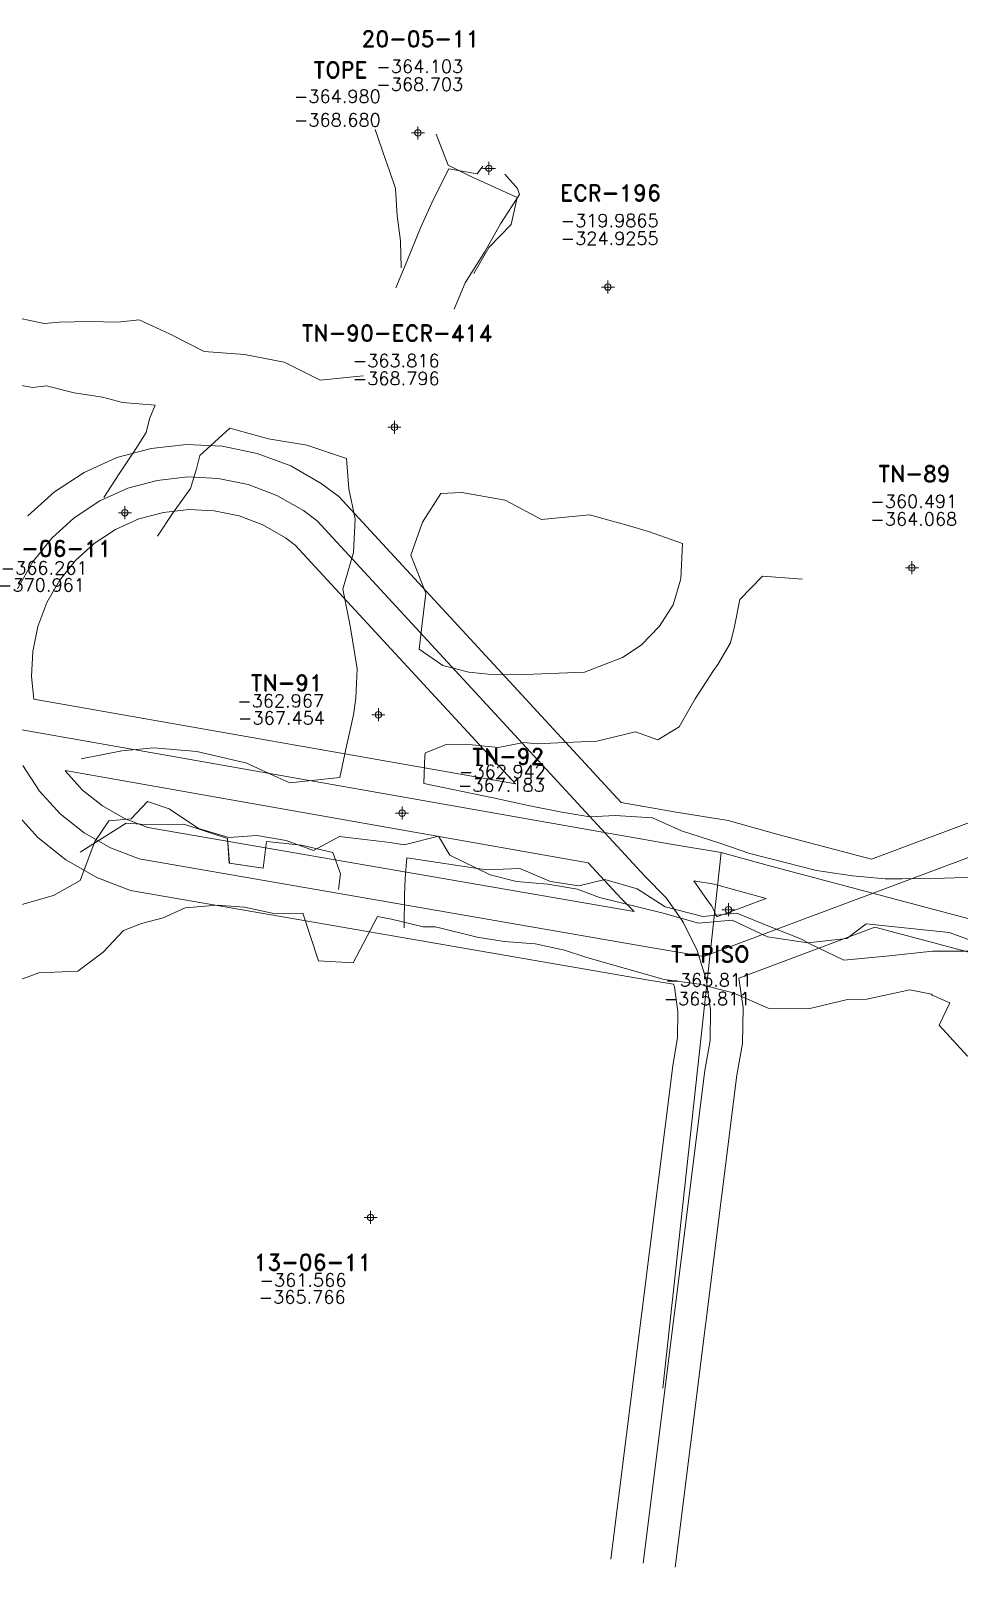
# Model space of a CAD drawing. Extents: x 0 to 99091, y -1812 to 13278.
# Drawn here: x 9935.3 to 10006.8, y 10087 to 10205.2 of the extents above; entities that cross this region are included whole.
import ezdxf
from ezdxf.enums import TextEntityAlignment as Align

# ---------------------------------------------------------------- set-up
doc = ezdxf.new("R2010")
doc.units = 0
doc.header["$MEASUREMENT"] = 0
doc.header["$PDMODE"] = 34
doc.header["$PDSIZE"] = 0.5
for name, color, linetype in [('abajo', 7, 'Continuous'), ('arriba', 7, 'Continuous'), ('F-440-8648-EW-SCR', 1, 'Continuous'), ('F-440-8648-FIC', 204, 'Continuous'), ('F-460-8340-EW-SCR', 5, 'Continuous'), ('proy82- 480', 7, 'Continuous'), ('R-165-7766-NW-FIC', 4, 'Continuous'), ('R-165-7766-NW-SA', 3, 'Continuous')]:
    doc.layers.add(name, color=color, linetype=linetype)
doc.styles.add('ROMAND', font='ROMAND.SHX')
doc.styles.add('ROMANS', font='ROMANS.SHX', dxfattribs={"width": 2.5})

# ---------------------------------------------------------------- blocks, each defined once
blk = doc.blocks.new('F2')
at = {"lineweight": 0}
blk.add_point((0, 0), dxfattribs=at)
at = {"lineweight": 0, "style": 'ROMAND'}
for tag, height, p in [('NOMBRE', 1.25, (0.2, 6.62)), ('CIELO', 1, (0.14, 4.62)), ('PISO', 1, (0.14, 3.25))]:
    blk.add_attdef(tag, text='', height=height, dxfattribs=at).set_placement(p, align=Align.CENTER)
at = {"lineweight": 0, "style": 'ROMANS', "flags": 1}
for tag, p in [('MINA', (-0.07, -3.26)), ('LOCALIZACION', (-0.07, -4.93)), ('ESTRUCTURA', (-0.07, -6.62)), ('NIVEL', (-0.07, -8.29)), ('OBRA', (-0.07, -10.12)), ('FECHA', (-0.07, -11.79)), ('ATRAS', (-0.07, -13.48)), ('TOPOGRAFO', (2.67, -15.3))]:
    blk.add_attdef(tag, text='', height=1.25, dxfattribs=at).set_placement(p, align=Align.CENTER)

msp = doc.modelspace()

# ---------------------------------------------------------------- linework, layer by layer
at = {"color": 5, "linetype": 'Continuous', "lineweight": 0, "elevation": -375.6342, "flags": 128}
msp.add_lwpolyline([(9988.439, 10141.99), (9983.953, 10100.75)], dxfattribs=at)
at = {"layer": 'abajo', "color": 5, "linetype": 'Continuous', "lineweight": 0}
for points in [[(9961.81739, 10197.62527, -368.70286), (9962.63963, 10195.26338, -368.79093), (9962.88554, 10194.54487, -368.74817), (9963.37737, 10193.10786, -368.86265), (9963.51685, 10190.99811, -368.73436), (9963.77125, 10189.07948, -368.68972), (9963.81102, 10186.97735, -368.76144)], [(9966.5037, 10197.26678, -368.70286), (9967.42565, 10194.89726, -368.79093), (9969.06748, 10194.07197, -368.74817), (9972.74998, 10192.39088, -368.86265), (9972.29121, 10190.32689, -368.73436), (9970.55144, 10188.56081, -368.68972), (9969.39471, 10186.55021, -368.76144)], [(9970.10385, 10194.81884, -368.68033), (9969.67645, 10194.22949, -368.67868), (9967.47235, 10194.60624, -368.77774), (9966.301, 10192.26574, -368.77161), (9965.29205, 10190.07897, -368.66596), (9964.24022, 10187.48212, -368.45936), (9963.39365, 10185.44907, -368.45418)], [(9971.79524, 10194.20307, -368.68033), (9972.77735, 10193.10058, -368.67868), (9972.92241, 10192.62209, -368.77774), (9971.46917, 10190.38422, -368.77161), (9970.27228, 10188.26587, -368.66596), (9968.75062, 10185.84007, -368.45936), (9967.90405, 10183.80702, -368.45418)]]:
    msp.add_polyline3d(points, dxfattribs=at)
at = {"layer": 'arriba', "color": 5, "linetype": 'Continuous', "lineweight": 0}
for points in [[(9961.81739, 10197.62527, -364.10286), (9962.63963, 10195.26338, -364.49093), (9962.88554, 10194.54487, -364.54817), (9963.37737, 10193.10786, -364.56265), (9963.51685, 10190.99811, -364.93436), (9963.77125, 10189.07948, -364.38972), (9963.81102, 10186.97735, -364.56144)], [(9966.5037, 10197.26678, -364.10286), (9967.42565, 10194.89726, -364.49093), (9969.06748, 10194.07197, -364.54817), (9972.74998, 10192.39088, -364.56265), (9972.29121, 10190.32689, -364.93436), (9970.55144, 10188.56081, -364.38972), (9969.39471, 10186.55021, -364.56144)], [(9970.10385, 10194.81884, -364.98033), (9969.67645, 10194.22949, -364.97868), (9967.47235, 10194.60624, -364.77774), (9966.301, 10192.26574, -364.77161), (9965.29205, 10190.07897, -364.86596), (9964.24022, 10187.48212, -364.85936), (9963.39365, 10185.44907, -364.65418)], [(9971.79524, 10194.20307, -364.98033), (9972.77735, 10193.10058, -364.97868), (9972.92241, 10192.62209, -364.77774), (9971.46917, 10190.38422, -364.77161), (9970.27228, 10188.26587, -364.86596), (9968.75062, 10185.84007, -364.85936), (9967.90405, 10183.80702, -364.65418)]]:
    msp.add_polyline3d(points, dxfattribs=at)
at = {"layer": 'F-440-8648-EW-SCR', "color": 1, "linetype": 'Continuous', "lineweight": 0, "flags": 128}
for points, elevation in [([(9959.60762, 10172.31359), (9959.78419, 10169.96918), (9960.27435, 10167.66125), (9960.15096, 10165.08472), (9959.31414, 10162.24439), (9959.88046, 10159.43619), (9960.42305, 10156.1325), (9960.3139, 10153.85326), (9960.15232, 10152.56979)], -364.56024), ([(9985.4683, 10165.75983), (9982.83691, 10166.69945), (9981.29525, 10167.16262), (9978.31898, 10167.96921), (9974.61863, 10167.62513), (9971.82545, 10169.10735), (9968.48268, 10169.70244), (9966.87606, 10169.62956), (9965.4684, 10167.41251), (9964.54593, 10164.87425), (9965.70681, 10161.93825), (9965.37416, 10159.1731), (9965.20584, 10157.63205), (9967.01236, 10156.38088), (9969.02667, 10155.86983), (9971.02766, 10155.65848), (9973.34332, 10155.67388), (9977.92988, 10155.86958), (9980.84722, 10156.9907), (9982.28548, 10157.9538), (9983.68772, 10159.39765), (9984.7472, 10161.04417), (9984.7472, 10161.04417)], -361.90967), ([(9985.4683, 10165.75983), (9985.35055, 10163.05411), (9984.7472, 10161.04417)], -361.90967), ([(9989.1546, 10158.13139), (9989.46215, 10159.38006), (9989.8769, 10161.45657), (9991.61217, 10163.26327), (9994.70756, 10163.0301)], -362.02184), ([(9989.1546, 10158.13139), (9988.17498, 10156.44912), (9987.8543, 10155.98673), (9986.42855, 10153.8075), (9985.1977, 10151.66247), (9983.56453, 10150.66517), (9981.84972, 10151.278), (9978.86324, 10150.55086), (9975.8705, 10150.43179), (9974.27668, 10150.35515), (9973.25068, 10150.45206), (9971.27634, 10150.064), (9969.27535, 10150.27535), (9967.28325, 10150.2869), (9965.68863, 10149.66023)], -361.90967), ([(9953.46019, 10142.82346), (9953.18936, 10140.77702), (9950.59013, 10141.16473), (9950.454, 10143.05155)], -367.01586), ([(9953.46019, 10142.82346), (9953.18945, 10140.77718), (9950.59048, 10141.16482), (9950.454, 10143.05155)], -362.81586)]:
    msp.add_lwpolyline(points, dxfattribs=dict(at, elevation=elevation))
at = {"layer": 'F-440-8648-EW-SCR', "color": 1, "linetype": 'Continuous', "lineweight": 0}
for points in [[(9955.24436, 10147.34302, -363.06252), (9959.08534, 10147.76254, -363.09258), (9959.54531, 10149.93268, -362.68705), (9960.15232, 10152.56979, -364.56024)], [(9955.24436, 10147.34302, -367.26252), (9959.08534, 10147.76254, -367.19258), (9959.54531, 10149.93268, -367.38705), (9960.15232, 10152.56979, -364.56024)], [(9939.18354, 10149.18703, -366.80131), (9942.32462, 10149.80071, -366.80338)], [(9939.18359, 10149.18695, -362.60131), (9942.32584, 10149.79995, -362.93442)], [(9942.32584, 10149.79995, -366.80338), (9944.78821, 10150.04759, -366.92017)], [(9942.32584, 10149.79995, -362.93442), (9944.78821, 10150.04759, -362.82017)], [(9944.78821, 10150.04759, -362.82017), (9948.08978, 10149.76715, -362.75169), (9951.50102, 10148.95949, -362.78511)], [(9944.78821, 10150.04759, -366.92017), (9948.08978, 10149.76715, -366.85169), (9951.50102, 10148.95949, -366.88511)], [(9951.50102, 10148.95949, -362.78511), (9951.50102, 10148.95949, -362.78511), (9951.79641, 10148.90714, -362.7901), (9954.33271, 10147.74674, -362.81586), (9955.24436, 10147.34302, -363.06252)], [(9951.50102, 10148.95949, -366.88511), (9951.50102, 10148.95949, -366.88511), (9951.79641, 10148.90714, -366.8901), (9954.33271, 10147.74674, -367.01586), (9955.24436, 10147.34302, -367.26252)], [(9970.9023, 10146.19461, -367.26252), (9965.56792, 10147.28708, -367.19258), (9965.62897, 10149.48648, -367.38705), (9965.68863, 10149.66023, -367.37597)], [(9970.9023, 10146.19461, -363.06252), (9965.56792, 10147.28708, -363.09258), (9965.62897, 10149.48648, -362.68705), (9965.68863, 10149.66023, -362.68533)], [(9978.3442, 10144.73539, -366.87324), (9976.17224, 10145.08488, -366.89632), (9973.71999, 10145.58076, -367.02027), (9970.9023, 10146.19461, -367.26252)], [(9978.3442, 10144.73539, -362.77324), (9976.17224, 10145.08488, -362.79632), (9973.71999, 10145.58076, -363.02027), (9970.9023, 10146.19461, -363.06252)], [(9939.12208, 10141.99569, -362.47214), (9939.12208, 10141.99569, -362.47214), (9942.65105, 10144.24283, -363.12115)], [(9939.12208, 10141.99569, -366.77214), (9939.12208, 10141.99569, -366.77214), (9942.65105, 10144.24283, -366.77378)], [(9942.65105, 10144.24283, -366.77378), (9944.12315, 10144.14412, -366.77922)], [(9942.65105, 10144.24283, -363.12115), (9944.12315, 10144.14412, -363.27922)], [(9944.12315, 10144.14412, -363.27922), (9947.09511, 10144.15461, -362.75169), (9950.454, 10143.05155, -362.81586)], [(9944.12315, 10144.14412, -366.77922), (9947.09511, 10144.15461, -366.85169), (9950.454, 10143.05155, -366.88511)], [(9980.62755, 10144.80137, -367.47034), (9980.28353, 10144.82847, -367.45504), (9978.3442, 10144.73539, -366.87324)], [(9980.62755, 10144.80137, -363.10752), (9980.28353, 10144.82847, -363.05504), (9978.3442, 10144.73539, -362.77324)], [(10001.06583, 10139.95969, -361.91303), (9998.55897, 10140.19552, -362.21566), (9995.78006, 10140.59257, -361.91861), (9993.35784, 10141.21934, -363.42124), (9990.64241, 10141.9096, -362.32418), (9988.26251, 10142.73184, -361.22681), (9985.39394, 10143.65989, -362.42997), (9983.1541, 10144.65644, -362.6325), (9980.28353, 10144.82847, -363.05504)], [(10001.06583, 10139.95969, -366.81303), (9998.55897, 10140.19552, -366.81566), (9995.78006, 10140.59257, -366.81861), (9993.35784, 10141.21934, -366.82124), (9990.64241, 10141.9096, -366.82418), (9988.26251, 10142.73184, -366.92681), (9985.39394, 10143.65989, -367.02997), (9983.1541, 10144.65644, -367.0325), (9980.28353, 10144.82847, -367.45504)], [(9953.46019, 10142.82346, -362.81586), (9953.46019, 10142.82346, -362.81586), (9953.46019, 10142.82346, -362.81586), (9953.46019, 10142.82346, -362.81586), (9956.15354, 10142.54925, -363.64162)], [(9953.46019, 10142.82346, -367.01586), (9953.46019, 10142.82346, -367.01586), (9956.15354, 10142.54925, -367.04162)], [(9958.98305, 10139.14096, -363.082), (9959.14294, 10140.34528, -363.0748), (9958.56174, 10141.99073, -363.04351), (9956.15354, 10142.54925, -363.64162)], [(9958.98305, 10139.14096, -366.882), (9959.14294, 10140.34528, -367.0748), (9958.56174, 10141.99073, -367.04351), (9956.15354, 10142.54925, -367.04162)], [(9964.06312, 10138.6905, -363.082), (9964.12954, 10139.97955, -363.0748), (9964.24647, 10141.57379, -363.04351), (9970.39397, 10140.64649, -362.94422)], [(9964.06312, 10138.6905, -366.882), (9964.12954, 10139.97955, -367.0748), (9964.24647, 10141.57379, -367.04351), (9970.39397, 10140.64649, -367.04422)], [(9977.48631, 10139.40397, -366.87324), (9975.31435, 10139.75346, -366.89632), (9972.94154, 10140.74299, -367.02027), (9970.39397, 10140.64649, -367.04422)], [(9977.48631, 10139.40397, -362.77324), (9975.31435, 10139.75346, -362.79632), (9972.94154, 10140.74299, -363.02027), (9970.39397, 10140.64649, -362.94422)], [(9979.48919, 10139.89197, -367.45504), (9977.48631, 10139.40397, -366.87324)], [(9979.48919, 10139.89197, -363.05504), (9977.48631, 10139.40397, -362.77324)], [(9995.25899, 10134.94686, -362.07242), (9995.25899, 10134.94686, -362.07242), (9994.63734, 10135.31487, -361.91861), (9992.2786, 10136.23484, -363.42124), (9989.64782, 10137.31604, -362.32418), (9987.03515, 10137.06319, -361.22681), (9984.12425, 10137.79577, -362.42997), (9981.96906, 10139.18327, -362.6325), (9979.48919, 10139.89197, -363.05504)], [(9995.25899, 10134.94686, -366.77242), (9995.25899, 10134.94686, -366.77242), (9994.63734, 10135.31487, -366.81861), (9992.2786, 10136.23484, -366.82124), (9989.64782, 10137.31604, -366.82418), (9987.03515, 10137.06319, -366.92681), (9984.12425, 10137.79577, -367.02997), (9981.96906, 10139.18327, -367.0325), (9979.48919, 10139.89197, -367.45504)], [(10019.20761, 10139.38652, -363.04172), (10017.46515, 10139.27018, -362.55885), (10016.0841, 10139.49934, -362.37295), (10013.58521, 10139.71125, -362.39814), (10010.77401, 10139.87361, -362.22635), (10008.68607, 10140.1187, -362.6475), (10005.62848, 10140.01785, -362.17772), (10002.37358, 10139.94973, -362.00996), (10001.06583, 10139.95969, -361.91303), (10001.06583, 10139.95969, -361.91303)], [(10019.20761, 10139.38652, -366.84172), (10017.46515, 10139.27018, -366.85885), (10016.0841, 10139.49934, -366.87295), (10013.58521, 10139.71125, -366.89814), (10010.77401, 10139.87361, -366.92635), (10008.68607, 10140.1187, -367.0475), (10005.62848, 10140.01785, -366.77772), (10002.37358, 10139.94973, -366.80996), (10001.06583, 10139.95969, -366.81303), (10001.06583, 10139.95969, -366.81303)], [(9964.04166, 10136.18415, -366.69382), (9964.04166, 10136.18415, -366.69382), (9964.06312, 10138.6905, -366.882)], [(9964.04166, 10136.18415, -363.29382), (9964.04166, 10136.18415, -363.29382), (9964.06312, 10138.6905, -363.082)], [(10018.47086, 10134.59772, -363.04172), (10016.69579, 10134.63357, -362.55885), (10015.31474, 10134.86273, -362.37295), (10012.8977, 10135.5679, -362.39814), (10009.89007, 10134.54645, -362.22635), (10007.73665, 10134.39693, -362.6475), (10004.69542, 10134.39473, -362.17772), (10001.39142, 10134.03067, -362.00996), (9997.89013, 10133.69934, -361.84421), (9995.25899, 10134.94686, -362.07242)], [(10018.47086, 10134.54484, -366.84172), (10016.69579, 10134.63357, -366.85885), (10015.31474, 10134.86273, -366.87295), (10012.8977, 10135.5679, -366.89814), (10009.89007, 10134.54645, -366.92635), (10007.73665, 10134.39693, -367.0475), (10004.69542, 10134.39473, -366.77772), (10001.39142, 10134.03067, -366.80996), (9997.89013, 10133.69934, -366.84421), (9995.25899, 10134.94686, -366.77242)]]:
    msp.add_polyline3d(points, dxfattribs=at)
at = {"layer": 'F-460-8340-EW-SCR', "linetype": 'Continuous', "lineweight": 0}
for points in [[(9926.92263, 10136.36268, -376.52974), (9926.92263, 10136.36268, -376.52974), (9929.64638, 10136.91231, -376.69655), (9932.2474, 10137.64055, -376.76252), (9934.27352, 10137.86961, -376.91138), (9937.06495, 10138.65885, -376.88223), (9939.1021, 10139.83649, -377.03843), (9940.24348, 10142.82729, -376.88729), (9941.30544, 10144.42757, -376.92394), (9943.04594, 10144.56513, -376.96547), (9944.29463, 10145.91021, -377.00457), (9945.94821, 10145.34193, -377.49108)], [(9926.92263, 10136.36268, -372.52974), (9926.92263, 10136.36268, -372.52974), (9929.64638, 10136.91231, -373.39655), (9932.2474, 10137.64055, -372.76252), (9934.27352, 10137.86961, -373.21138), (9937.06495, 10138.65885, -372.68223), (9939.1021, 10139.83649, -373.03843), (9940.24348, 10142.82729, -372.78729), (9941.30544, 10144.42757, -372.72394), (9943.04594, 10144.56513, -372.96547), (9944.29463, 10145.91021, -373.00457), (9945.94821, 10145.34193, -373.09108)], [(9945.94821, 10145.34193, -377.49108), (9945.94821, 10145.34193, -377.49108), (9948.22917, 10143.83965, -377.61084), (9950.54522, 10143.14284, -377.5298), (9952.69918, 10143.28491, -377.5464), (9954.96677, 10142.90059, -377.46457), (9957.06893, 10142.1386, -377.48196), (9959.07751, 10143.21814, -377.59618), (9959.47187, 10143.1513, -377.59935), (9962.95597, 10142.76365, -377.527), (9964.04047, 10142.57985, -377.5357), (9966.68906, 10143.24664, -377.45545), (9967.55632, 10141.78111, -377.46414)], [(9945.94821, 10145.34193, -373.09108), (9945.94821, 10145.34193, -373.09108), (9948.22917, 10143.83965, -373.11084), (9950.54522, 10143.14284, -372.9298), (9952.69918, 10143.28491, -373.1464), (9954.96677, 10142.90059, -372.96457), (9957.06893, 10142.1386, -373.08196), (9959.07751, 10143.21814, -373.39618), (9959.47187, 10143.1513, -373.39935), (9962.95597, 10142.76365, -373.427), (9964.04047, 10142.57985, -373.4357), (9966.68906, 10143.24664, -373.85545), (9967.55632, 10141.78111, -372.86414)], [(9967.55632, 10141.78111, -372.86414), (9970.65801, 10140.27057, -372.82066), (9972.69281, 10139.74237, -373.19667), (9975.1032, 10139.54421, -373.06924), (9977.37474, 10139.17079, -373.24296), (9979.07494, 10138.50832, -373.62239)], [(9967.55632, 10141.78111, -377.46414), (9970.65801, 10140.27057, -377.72066), (9972.69281, 10139.74237, -377.59667), (9975.1032, 10139.54421, -377.66924), (9977.37474, 10139.17079, -377.64296), (9979.07494, 10138.50832, -377.52239)], [(9979.07494, 10138.50832, -373.62239), (9983.98725, 10137.31019, -373.18413), (9986.69602, 10136.54095, -373.45449), (9989.29342, 10136.77052, -373.12595), (9992.00787, 10135.50131, -373.19632), (9995.11317, 10135.03661, -373.36229), (9998.10938, 10135.37071, -373.62936), (9999.59668, 10136.4877, -373.8129)], [(9979.07494, 10138.50832, -377.52239), (9983.98725, 10137.31019, -377.68413), (9986.69602, 10136.54095, -377.65449), (9989.29342, 10136.77052, -377.72595), (9992.00787, 10135.50131, -377.69632), (9995.11317, 10135.03661, -377.66229), (9998.10938, 10135.37071, -377.72936), (9999.59668, 10136.4877, -377.8129)], [(9924.21217, 10131.34836, -376.52974), (9924.21217, 10131.34836, -376.52974), (9925.88191, 10131.29608, -376.06706), (9928.4072, 10130.95, -376.52325), (9931.62942, 10130.72219, -376.69655), (9934.04739, 10132.02183, -376.76252), (9935.92097, 10132.72705, -376.91138), (9938.92595, 10132.84966, -376.88223), (9940.87158, 10134.31301, -377.03843), (9942.44007, 10135.97055, -376.88729), (9943.83763, 10136.52327, -376.92394), (9945.48661, 10136.94652, -376.96547), (9947.19314, 10137.72683, -377.61084)], [(9924.21217, 10131.34836, -372.52974), (9924.21217, 10131.34836, -372.52974), (9925.88191, 10131.29608, -372.56706), (9928.4072, 10130.95, -372.72325), (9931.62942, 10130.72219, -373.39655), (9934.04739, 10132.02183, -372.76252), (9935.92097, 10132.72705, -373.21138), (9938.92595, 10132.84966, -372.68223), (9940.87158, 10134.31301, -373.03843), (9942.44007, 10135.97055, -372.78729), (9943.83763, 10136.52327, -372.72394), (9945.48661, 10136.94652, -372.96547), (9947.19314, 10137.72683, -373.11084)], [(9947.19314, 10137.72683, -377.61084), (9947.19314, 10137.72683, -377.61084), (9949.65958, 10137.91736, -377.5298), (9951.76341, 10137.76364, -377.5464), (9954.01429, 10137.28073, -377.46457), (9956.25013, 10137.30749, -377.48196), (9957.45662, 10133.65453, -377.59618), (9960.12878, 10133.49459, -377.59935), (9961.98678, 10137.0452, -377.527), (9963.07128, 10136.8614, -377.5357), (9965.50264, 10136.24647, -377.45545), (9966.44461, 10136.24865, -377.75837)], [(9947.19314, 10137.72683, -373.11084), (9947.19314, 10137.72683, -373.11084), (9949.65958, 10137.91736, -372.9298), (9951.76341, 10137.76364, -373.1464), (9954.01429, 10137.28073, -372.96457), (9956.25013, 10137.30749, -373.08196), (9957.45662, 10133.65453, -373.39618), (9960.12878, 10133.4945, -373.39935), (9961.98678, 10137.0452, -373.427), (9963.07128, 10136.8614, -373.4357), (9965.50264, 10136.24647, -373.85545), (9966.44461, 10136.24865, -373.15837)], [(9999.59668, 10136.4877, -373.8129), (10005.98949, 10135.82312, -373.65499), (10007.76359, 10135.18141, -374.02711), (10009.47215, 10137.08301, -374.20446), (10011.80424, 10135.77112, -374.20272), (10010.9246, 10134.22966, -373.78007), (10012.03972, 10131.67343, -372.73302), (10012.22482, 10131.4374, -372.7278), (10012.73991, 10129.80832, -373.39992), (10014.65265, 10127.36936, -373.44591), (10016.82918, 10124.75609, -373.68667), (10018.55682, 10122.55316, -373.43788), (10020.46955, 10120.1142, -373.18387), (10022.05055, 10117.28801, -373.42811), (10024.40145, 10114.93855, -373.17062)], [(9999.59668, 10136.4877, -377.8129), (10005.98949, 10135.82312, -377.85499), (10007.76359, 10135.18141, -377.92711), (10009.47192, 10137.08301, -377.90446), (10011.80447, 10135.77112, -377.90272), (10010.9246, 10134.22966, -377.88007), (10012.03972, 10131.67343, -377.73302), (10012.22482, 10131.4374, -377.7278), (10012.73991, 10129.80832, -377.69992), (10014.65265, 10127.36936, -377.64591), (10016.82918, 10124.75609, -377.68667), (10018.55682, 10122.55316, -377.63788), (10020.46955, 10120.1142, -377.78387), (10022.05055, 10117.28801, -377.82811), (10024.40145, 10114.93855, -377.67062)], [(9966.44461, 10136.24865, -373.15837), (9969.65387, 10135.47456, -372.82066), (9971.72966, 10135.14212, -373.19667), (9974.14005, 10134.94396, -373.06924), (9976.39109, 10134.47266, -373.24296), (9978.11179, 10133.90806, -373.62239)], [(9966.44461, 10136.24865, -377.75837), (9969.65387, 10135.47456, -377.72066), (9971.72966, 10135.14212, -377.59667), (9974.14005, 10134.94396, -377.66924), (9976.39109, 10134.47266, -377.64296), (9978.11179, 10133.90806, -377.52239)], [(9978.11179, 10133.90806, -373.62239), (9984.04527, 10132.21052, -373.18413), (9986.74948, 10131.84126, -373.45449), (9989.35712, 10131.17088, -373.12595), (9992.07043, 10130.00167, -373.19632), (9995.17118, 10129.93694, -373.36229), (9998.16284, 10130.67101, -373.62936), (9999.66266, 10130.68808, -373.8129)], [(9978.11179, 10133.90806, -377.52239), (9984.04527, 10132.21052, -377.68413), (9986.74948, 10131.84126, -377.65449), (9989.35712, 10131.17088, -377.72595), (9992.07043, 10130.00167, -377.69632), (9995.17118, 10129.93694, -377.66229), (9998.16284, 10130.67101, -377.72936), (9999.66266, 10130.68808, -377.8129)], [(9999.66266, 10130.68808, -377.8129), (10002.96363, 10131.41706, -377.92711), (10004.63131, 10131.07309, -377.90446), (10004.69301, 10130.99441, -377.90272), (10006.04594, 10130.4036, -377.88007), (10005.21035, 10128.69247, -377.73302), (10007.401, 10126.29313, -377.7278), (10008.80551, 10126.72279, -377.69992), (10010.71825, 10124.28383, -377.64591), (10012.97347, 10121.73227, -377.68667), (10014.7011, 10119.52934, -377.63788), (10015.74827, 10116.41156, -377.78387), (10017.48665, 10113.7088, -377.82811), (10019.83754, 10111.35933, -377.67062)], [(9999.66266, 10130.68808, -373.8129), (10002.96363, 10131.41706, -374.02711), (10004.63131, 10131.07309, -374.20446), (10004.69301, 10130.99441, -374.20272), (10006.04594, 10130.4036, -373.78007), (10005.21035, 10128.69247, -372.73302), (10007.401, 10126.29304, -372.7278), (10008.80551, 10126.72279, -373.39992), (10010.71825, 10124.28383, -373.44591), (10012.97347, 10121.73227, -373.68667), (10014.7011, 10119.52934, -373.43788), (10015.74827, 10116.41156, -373.18387), (10017.48665, 10113.7088, -373.42811), (10019.83754, 10111.35933, -373.17062)]]:
    msp.add_polyline3d(points, dxfattribs=at)
at = {"layer": 'proy82- 480', "color": 3, "linetype": 'Continuous', "lineweight": 0, "flags": 128}
for points in [[(9935.09163, 10167.88764), (9937.12528, 10169.73323), (9939.4167, 10171.23522), (9941.92587, 10172.38053), (9944.58097, 10173.09371), (9947.30483, 10173.39649), (9950.05113, 10173.26799), (9952.74219, 10172.70784), (9955.31096, 10171.73871), (9957.65795, 10170.39528), (9959.02758, 10169.37644), (9980.74168, 10145.82677), (9984.83754, 10145.10512), (9988.97114, 10144.43642), (9992.9149, 10143.35353), (10000.00008, 10141.47145)], [(9935.55155, 10153.78885), (9935.36247, 10155.51718), (9935.45485, 10157.46451), (9935.85469, 10159.38875), (9936.54825, 10161.22048), (9937.51963, 10162.91998), (9938.74637, 10164.45236), (9940.19472, 10165.76677), (9941.8393, 10166.84478), (9943.62413, 10167.65947), (9945.51103, 10168.16629), (9947.46517, 10168.38351), (9949.42087, 10168.29201), (9951.34181, 10167.89216), (9953.17304, 10167.20129), (9954.91405, 10166.20472), (9955.66842, 10165.64356), (9972.6214, 10147.25749)], [(10045.27958, 10158.40456), (10000.00008, 10141.47145)], [(9935.55155, 10153.78885), (9972.6214, 10147.25749)], [(9984.78242, 10131.83751), (9982.72409, 10132.18585), (9942.9896, 10139.06803), (9940.38195, 10140.06368), (9938.00341, 10141.4245), (9935.85674, 10143.13062), (9934.00526, 10145.17742), (9932.50218, 10147.47282), (9931.62913, 10149.40293)], [(10000.25772, 10136.22961), (9989.79586, 10132.3172), (9990.12459, 10130.0308), (9990.0849, 10127.28759), (9989.66033, 10124.83126), (9984.90754, 10086.95871)], [(10000.25772, 10136.22961), (10046.77669, 10123.87246)], [(9984.78242, 10131.83751), (9984.8404, 10131.64982), (9985.11941, 10129.7092), (9985.0911, 10127.75241), (9984.71367, 10125.56874), (9979.94646, 10087.58129)]]:
    msp.add_lwpolyline(points, dxfattribs=at)
at = {"layer": 'proy82- 480', "color": 1, "linetype": 'Continuous', "lineweight": 0, "elevation": -375.6342, "flags": 128}
for points in [[(9934.28, 10162.29), (9935.446, 10164.33), (9936.919, 10166.17), (9938.66, 10167.75), (9940.628, 10169.04), (9942.775, 10170.02), (9945.046, 10170.63), (9947.385, 10170.89), (9949.736, 10170.78), (9952.042, 10170.3), (9954.242, 10169.47), (9956.286, 10168.3), (9957.348, 10167.51), (9982.557, 10140.17), (9984.197, 10138.49), (9985.35445, 10136.84381), (9985.554, 10136.56), (9986.592, 10134.45), (9987.287, 10132.2), (9987.622, 10129.87), (9987.588, 10127.52), (9987.187, 10125.2), (9982.427, 10087.27)], [(9876.099, 10161.46), (9880.159, 10161.01), (9984.421, 10142.64), (9988.439, 10141.99), (9992.263, 10140.94), (10047.15, 10126.36)], [(10045.88, 10155.96), (9987.105, 10133.98), (9983.146, 10134.65), (9943.655, 10141.49), (9941.455, 10142.33), (9939.41, 10143.5), (9937.573, 10144.96), (9935.99, 10146.71), (9934.7, 10148.68)]]:
    msp.add_lwpolyline(points, dxfattribs=at)
at = {"layer": 'proy82- 480', "color": 3, "linetype": 'Continuous', "lineweight": 0, "flags": 128}
msp.add_lwpolyline([(9978.21072, 10141.19569), (9980.74319, 10138.44914), (9981.73679, 10137.4313), (9944.3204, 10143.91197), (9942.52805, 10144.59632), (9940.81659, 10145.5755), (9939.28926, 10146.78938), (9937.97474, 10148.24258), (9937.94341, 10148.29041)], close=True, dxfattribs=at)
at = {"layer": 'proy82- 480', "color": 1, "linetype": 'Continuous', "lineweight": 0, "flags": 128}
for points in [[(9986.33334, 10139.79814), (9987.39954, 10138.28173), (9987.71121, 10137.83846), (9988.11119, 10137.02538)], [(9986.33334, 10139.79814), (9987.90686, 10139.54358), (9991.6111, 10138.52647), (9991.91165, 10138.44663), (9988.11119, 10137.02538)]]:
    msp.add_lwpolyline(points, dxfattribs=at)
at = {"layer": 'R-165-7766-NW-SA', "color": 54, "linetype": 'Continuous', "lineweight": 0}
for points in [[(9928.62191, 10184.70132, -372.47739), (9930.08272, 10184.31677, -372.29428), (9933.43036, 10183.3181, -371.74042), (9936.34208, 10182.70124, -371.35139)], [(9928.62191, 10184.70132, -368.27739), (9930.08272, 10184.31677, -368.99428), (9933.43036, 10183.3181, -366.84042), (9936.34208, 10182.70124, -366.35139)], [(9936.34208, 10182.70124, -366.35139), (9937.51875, 10182.80502, -366.79268), (9939.768, 10182.85982, -365.12574), (9941.99741, 10182.8166, -364.8588), (9943.66028, 10182.99011, -365.03739), (9945.98446, 10181.90742, -364.44768), (9948.65987, 10180.54957, -364.02762), (9951.76884, 10180.3283, -364.39238), (9954.79844, 10179.71497, -364.25715), (9957.57158, 10178.33734, -364.6295), (9960.89734, 10178.68435, -364.38667)], [(9936.34208, 10182.70124, -371.35139), (9937.51875, 10182.80502, -371.29268), (9939.768, 10182.85982, -370.92574), (9941.99741, 10182.8166, -370.6588), (9943.66028, 10182.99011, -370.53739), (9945.98446, 10181.90742, -370.04768), (9948.65987, 10180.54957, -369.72762), (9951.76884, 10180.3283, -369.19238), (9954.79844, 10179.71497, -368.95715), (9957.57158, 10178.33734, -369.7295), (9960.89734, 10178.68435, -368.88667)], [(9927.45936, 10179.12113, -372.47739), (9929.12425, 10178.90093, -372.29428), (9932.54159, 10178.29614, -371.74042), (9935.47074, 10177.77775, -371.35139)], [(9927.45936, 10179.12113, -368.27739), (9929.12425, 10178.90093, -368.99428), (9932.54159, 10178.29614, -366.84042), (9935.47074, 10177.77775, -366.35139)], [(9935.47074, 10177.77775, -366.35139), (9936.52666, 10177.90444, -366.79268), (9938.65685, 10177.37116, -365.12574), (9940.82674, 10177.03391, -364.8588), (9942.37056, 10176.61935, -365.03739), (9944.87332, 10176.41877, -364.44768)], [(9935.47074, 10177.77775, -371.35139), (9936.52666, 10177.90444, -371.29268), (9938.65685, 10177.37116, -370.92574), (9940.82674, 10177.03391, -370.6588), (9942.37056, 10176.61935, -370.53739), (9944.87332, 10176.41877, -370.04768)], [(9940.92897, 10169.31056, -366.26083), (9942.07178, 10171.06243, -365.94891), (9943.38943, 10173.05621, -365.70672), (9944.18257, 10174.32429, -365.35536), (9944.44117, 10175.36493, -364.75444), (9944.87332, 10176.41877, -364.44768)], [(9940.92897, 10169.31056, -370.96083), (9942.07178, 10171.06243, -370.74891), (9943.38943, 10173.05621, -370.50672), (9944.18257, 10174.32429, -370.25536), (9944.44117, 10175.36493, -370.05444), (9944.87332, 10176.41877, -370.04768)], [(9945.06236, 10166.32307, -366.26083), (9946.20518, 10168.07495, -365.94891), (9947.60387, 10170.01015, -365.70672), (9948.07283, 10171.51254, -365.35536), (9948.33143, 10172.55318, -364.75444), (9950.61801, 10174.64362, -364.39238)], [(9945.06236, 10166.32307, -370.96083), (9946.20518, 10168.07495, -370.74891), (9947.60387, 10170.01015, -370.50672), (9948.07283, 10171.51254, -370.25536), (9948.33143, 10172.55318, -370.05444), (9950.61801, 10174.64362, -369.19238)], [(9950.61801, 10174.64362, -369.19238), (9953.60793, 10173.83427, -368.95715), (9956.55965, 10173.33874, -369.7295), (9959.60762, 10172.31359, -368.88667)], [(9950.61801, 10174.64362, -364.39238), (9953.60793, 10173.83427, -364.25715), (9956.55965, 10173.33874, -364.6295), (9959.60762, 10172.31359, -364.56024)]]:
    msp.add_polyline3d(points, dxfattribs=at)

# ---------------------------------------------------------------- block references
at = {"color": 5, "linetype": 'Continuous', "lineweight": 0}
ref = msp.add_blockref('F2', (9961.4667, 10113.89018, -361.56566), dxfattribs=at)
ref.add_attrib('NOMBRE', '13-06-11', dxfattribs={"lineweight": 0, "height": 1.25, "style": 'ROMAND'}).set_placement((9957.00589, 10109.81274, -361.56566), align=Align.CENTER)
ref.add_attrib('CIELO', '-361.566', dxfattribs={"lineweight": 0, "height": 1, "style": 'ROMAND'}).set_placement((9956.25712, 10108.56561, -361.56566), align=Align.CENTER)
ref.add_attrib('PISO', '-365.766', dxfattribs={"lineweight": 0, "height": 1, "style": 'ROMAND'}).set_placement((9956.19471, 10107.25613, -361.56566), align=Align.CENTER)
at = {"layer": 'F-440-8648-FIC', "color": 5, "linetype": 'Continuous', "lineweight": 0}
for p, values in [((9965.10777, 10197.37357, -364.10286), {'NOMBRE': '20-05-11', 'CIELO': '-364.103', 'PISO': '-368.703'}), ((9979.7209, 10185.5105, -319.9865), {'NOMBRE': 'ECR-196', 'CIELO': '-319.9865', 'PISO': '-324.9255'}), ((9963.29242, 10174.72023, -363.81642), {'NOMBRE': 'TN-90-ECR-414', 'CIELO': '-363.816', 'PISO': '-368.796'}), ((10003.12429, 10163.89528, -360.49119), {'NOMBRE': 'TN-89', 'CIELO': '-360.491', 'PISO': '-364.068'})]:
    msp.add_blockref('F2', p, dxfattribs=at).add_auto_attribs(values)
ref = msp.add_blockref('F2', (9970.57368, 10194.64779, -364.98033), dxfattribs=at)
ref.add_attrib('NOMBRE', 'TOPE', dxfattribs={"layer": '0', "lineweight": 0, "height": 1.25, "style": 'ROMAND'}).set_placement((9959.15112, 10201.59909, -364.98033), align=Align.CENTER)
ref.add_attrib('CIELO', '-364.980', dxfattribs={"layer": '0', "lineweight": 0, "height": 1, "style": 'ROMAND'}).set_placement((9958.90264, 10199.69553, -364.98033), align=Align.CENTER)
ref.add_attrib('PISO', '-368.680', dxfattribs={"layer": '0', "lineweight": 0, "height": 1, "style": 'ROMAND'}).set_placement((9958.90264, 10197.87473, -364.98033), align=Align.CENTER)
ref = msp.add_blockref('F2', (9962.05804, 10152.58358, -362.96672), dxfattribs=at)
ref.add_attrib('NOMBRE', 'TN-91', dxfattribs={"layer": '0', "lineweight": 0, "height": 1.25, "style": 'ROMAND'}).set_placement((9955.01799, 10154.41548, -362.96672), align=Align.CENTER)
ref.add_attrib('CIELO', '-362.967', dxfattribs={"layer": '0', "lineweight": 0, "height": 1, "style": 'ROMAND'}).set_placement((9954.5382, 10153.15689, -362.96672), align=Align.CENTER)
ref.add_attrib('PISO', '-367.454', dxfattribs={"layer": '0', "lineweight": 0, "height": 1, "style": 'ROMAND'}).set_placement((9954.59813, 10151.83827, -362.96672), align=Align.CENTER)
ref = msp.add_blockref('F2', (9963.88609, 10145.01825, -362.94184), dxfattribs=at)
ref.add_attrib('NOMBRE', 'TN-92', dxfattribs={"layer": '0', "lineweight": 0, "height": 1.25, "style": 'ROMAND'}).set_placement((9972.0579, 10148.75001, -362.94184), align=Align.CENTER)
ref.add_attrib('CIELO', '-362.942', dxfattribs={"layer": '0', "lineweight": 0, "height": 1, "style": 'ROMAND'}).set_placement((9971.60921, 10147.71587, -362.94184), align=Align.CENTER)
ref.add_attrib('PISO', '-367.183', dxfattribs={"layer": '0', "lineweight": 0, "height": 1, "style": 'ROMAND'}).set_placement((9971.51885, 10146.66607, -362.94184), align=Align.CENTER)
ref = msp.add_blockref('F2', (9989.00148, 10137.57503, -365.81127), dxfattribs=at)
ref.add_attrib('NOMBRE', 'T-PISO', dxfattribs={"layer": '0', "lineweight": 0, "height": 1.25, "style": 'ROMAND'}).set_placement((9987.59685, 10133.53828, -365.81127), align=Align.CENTER)
ref.add_attrib('CIELO', '-365.811', dxfattribs={"layer": '0', "lineweight": 0, "height": 1, "style": 'ROMAND'}).set_placement((9987.49252, 10131.66171, -365.81127), align=Align.CENTER)
ref.add_attrib('PISO', '-365.811', dxfattribs={"layer": '0', "lineweight": 0, "height": 1, "style": 'ROMAND'}).set_placement((9987.35186, 10130.22651, -365.81127), align=Align.CENTER)
at = {"layer": 'R-165-7766-NW-FIC', "color": 5, "linetype": 'Continuous', "lineweight": 0}
ref = msp.add_blockref('F2', (9942.54991, 10168.139, -366.26083), dxfattribs=at)
ref.add_attrib('NOMBRE', '14-06-11', dxfattribs={"layer": '0', "lineweight": 0, "height": 1.25, "style": 'ROMAND'}).set_placement((9936.99143, 10164.75784, -366.26083), align=Align.CENTER)
ref.add_attrib('CIELO', '-366.261', dxfattribs={"layer": '0', "lineweight": 0, "height": 1, "style": 'ROMAND'}).set_placement((9936.33242, 10163.39009, -366.26083), align=Align.CENTER)
ref.add_attrib('PISO', '-370.961', dxfattribs={"layer": '0', "lineweight": 0, "height": 1, "style": 'ROMAND'}).set_placement((9936.12968, 10162.07298, -366.26083), align=Align.CENTER)

doc.saveas('drawing.dxf')
